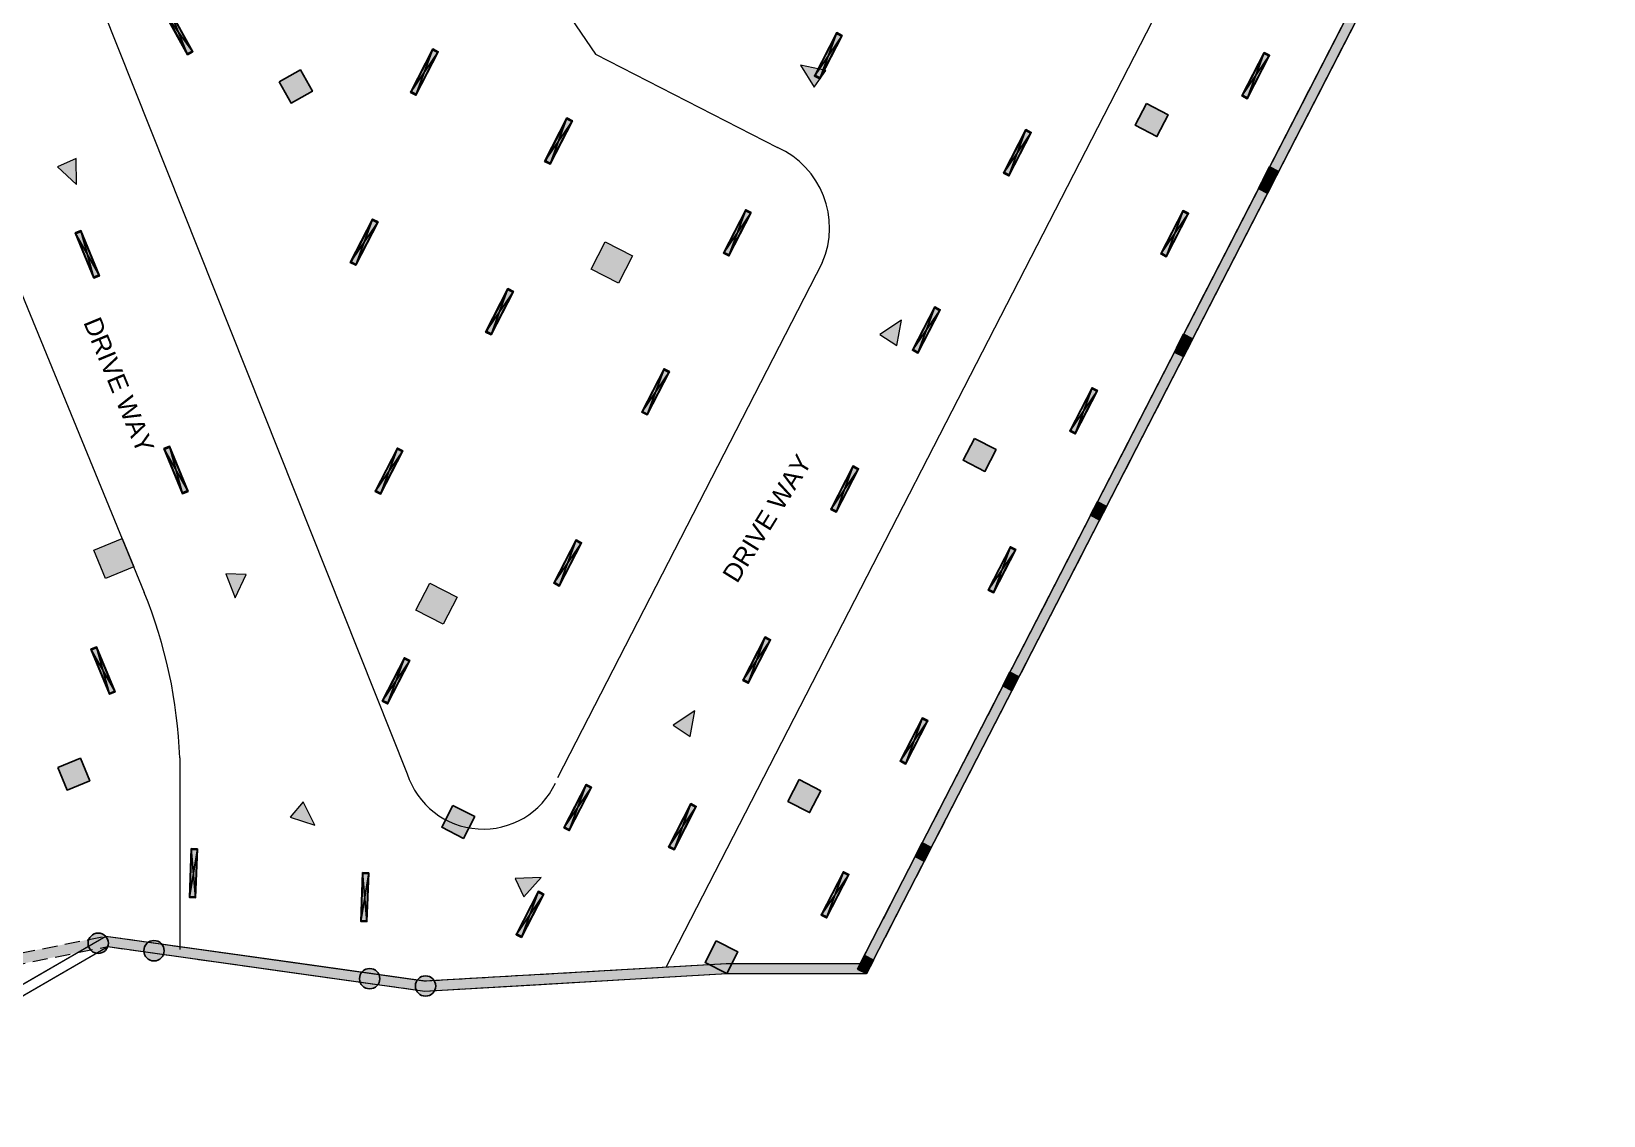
# Model space of a CAD drawing. Header units: inches. Extents: x 1182429 to 1211915, y -922309 to -906718.
# Drawn here: x 1210370 to 1211915, y -912560 to -911495 of the extents above; entities that cross this region are included whole.
import ezdxf

# ---------------------------------------------------------------- set-up
doc = ezdxf.new("R2010")
doc.units = ezdxf.units.IN
doc.header["$LTSCALE"] = 6
doc.linetypes.add('DASHED2', pattern=[0.375, 0.25, -0.125])
for name, color, linetype in [('CELLING', 34, 'Continuous'), ('COLL SIZE', 160, 'Continuous'), ('E-WIRING', 5, 'Continuous')]:
    doc.layers.add(name, color=color, linetype=linetype)
for name, color, linetype, lineweight in [('COL MARK', 210, 'Continuous', 18), ('column', 240, 'Continuous', 25), ('Hatch', 251, 'Continuous', 0), ('v.b', 200, 'Continuous', 5), ('W', 250, 'Continuous', 5), ('wall', 7, 'Continuous', 30), ('wall new', 3, 'Continuous', 25)]:
    doc.layers.add(name, color=color, linetype=linetype, lineweight=lineweight)
doc.styles.add('ARI', font='arial.ttf')
pattern_1 = [(0, (-27.8192783, 2.9401021), (0, 0.001397), [0.001016, -0.000381]), (90, (-27.8192783, 2.9401021), (-0.001397, 0), [0.001016, -0.000381])]

# ---------------------------------------------------------------- blocks, each defined once
blk = doc.blocks.new('sdfdsf')
at = {"lineweight": -3}
blk.add_hatch(color=7, dxfattribs=at).paths.add_polyline_path([(23236.7, 14983.3), (23242.1, 14983.3), (23242.1, 15029.5), (23236.7, 15029.5)])
at = {"layer": 'Hatch'}
h = blk.add_hatch(dxfattribs=at)
h.set_pattern_fill('ANGLE', color=5, scale=0.0002)
h.set_pattern_definition(pattern_1)
h.paths.add_polyline_path([(23236.4, 15029.5), (23242.4, 15029.5), (23242.4, 15030.4), (23236.4, 15030.4)])
h = blk.add_hatch(dxfattribs=at)
h.set_pattern_fill('ANGLE', color=5, scale=0.0002)
h.set_pattern_definition(pattern_1)
h.paths.add_polyline_path([(23236.4, 14983.3), (23242.4, 14983.3), (23242.4, 14982.4), (23236.4, 14982.4)])
for p, q in [((23242.4, 15030.4), (23236.4, 14982.4)), ((23242.4, 14982.4), (23236.4, 15030.4))]:
    blk.add_line(p, q)
at = {"layer": 'CELLING', "color": 5}
for points in [[(23236.4, 14982.4), (23242.4, 14982.4), (23242.4, 15030.4), (23236.4, 15030.4)], [(23242.4, 15029.5), (23236.4, 15029.5), (23236.4, 15030.4), (23242.4, 15030.4)], [(23236.4, 15029.5), (23242.4, 15029.5), (23242.4, 15030.4), (23236.4, 15030.4)], [(23236.7, 14983.3), (23242.1, 14983.3), (23242.1, 15029.5), (23236.7, 15029.5)], [(23236.4, 14983.3), (23242.4, 14983.3), (23242.4, 14982.4), (23236.4, 14982.4)], [(23236.4, 14983.3), (23242.4, 14983.3), (23242.4, 14982.4), (23236.4, 14982.4)]]:
    blk.add_lwpolyline(points, close=True, dxfattribs=at)

msp = doc.modelspace()

# ---------------------------------------------------------------- hatches: boundary and pattern name
at = {"layer": 'COL MARK', "lineweight": 30, "true_color": 0xffc6b3}
h = msp.add_hatch(color=31, dxfattribs=at)
h.dxf.hatch_style = 1
h.paths.add_polyline_path([(1210933.8, -911701.8), (1210960.5, -911715.5), (1210946.7, -911742.2), (1210920.1, -911728.5)])
at = {"layer": 'COL MARK'}
h = msp.add_hatch(color=256, dxfattribs=at)
h.dxf.hatch_style = 1
h.paths.add_polyline_path([(1210933.8, -911701.8), (1210960.5, -911715.5), (1210946.7, -911742.2), (1210920.1, -911728.5)])
at = {"layer": 'COL MARK', "lineweight": 30, "true_color": 0xffc6b3}
h = msp.add_hatch(color=31, dxfattribs=at)
h.dxf.hatch_style = 1
h.paths.add_polyline_path([(1210431.3, -912004.8), (1210459.1, -911993.4), (1210470.5, -912021.2), (1210442.7, -912032.6)])
at = {"layer": 'COL MARK'}
h = msp.add_hatch(color=256, dxfattribs=at)
h.dxf.hatch_style = 1
h.paths.add_polyline_path([(1210431.3, -912004.8), (1210459.1, -911993.4), (1210470.5, -912021.2), (1210442.7, -912032.6)])
at = {"layer": 'COL MARK', "lineweight": 30, "true_color": 0xffc6b3}
h = msp.add_hatch(color=31, dxfattribs=at)
h.dxf.hatch_style = 1
h.paths.add_polyline_path([(1210761.5, -912037.1), (1210788.2, -912050.9), (1210774.5, -912077.5), (1210747.8, -912063.8)])
at = {"layer": 'COL MARK'}
h = msp.add_hatch(color=256, dxfattribs=at)
h.dxf.hatch_style = 1
h.paths.add_polyline_path([(1210761.5, -912037.1), (1210788.2, -912050.9), (1210774.5, -912077.5), (1210747.8, -912063.8)])
at = {"layer": 'COLL SIZE', "ltscale": 100}
h = msp.add_hatch(color=256, dxfattribs=at)
h.dxf.hatch_style = 1
h.paths.add_polyline_path([(1211575.8, -911649.4), (1211582.7, -911636.1), (1211591.6, -911640.6), (1211584.7, -911654)])
at = {"layer": 'COLL SIZE', "lineweight": 25, "ltscale": 100, "true_color": 0xffc6b3}
h = msp.add_hatch(color=31, dxfattribs=at)
h.dxf.hatch_style = 1
h.paths.add_polyline_path([(1211579.9, -911641.4), (1211586.7, -911628.1), (1211595.6, -911632.6), (1211588.8, -911646)])
at = {"layer": 'COLL SIZE', "ltscale": 100}
h = msp.add_hatch(color=256, dxfattribs=at)
h.dxf.hatch_style = 1
h.paths.add_polyline_path([(1211493.3, -911810), (1211500.2, -911796.6), (1211509.1, -911801.2), (1211502.2, -911814.5)])
at = {"layer": 'COLL SIZE', "lineweight": 25, "ltscale": 100, "true_color": 0xffc6b3}
h = msp.add_hatch(color=31, dxfattribs=at)
h.dxf.hatch_style = 1
h.paths.add_polyline_path([(1211495.4, -911806), (1211502.2, -911792.6), (1211511.1, -911797.2), (1211504.3, -911810.5)])
h = msp.add_hatch(color=31, dxfattribs=at)
h.dxf.hatch_style = 1
h.paths.add_polyline_path([(1211410.8, -911970.5), (1211417.7, -911957.2), (1211426.6, -911961.7), (1211419.7, -911975.1)])
at = {"layer": 'COLL SIZE', "ltscale": 100}
h = msp.add_hatch(color=256, dxfattribs=at)
h.dxf.hatch_style = 1
h.paths.add_polyline_path([(1211410.8, -911970.5), (1211417.7, -911957.2), (1211426.6, -911961.7), (1211419.7, -911975.1)])
at = {"layer": 'COLL SIZE', "lineweight": 25, "ltscale": 100, "true_color": 0xffc6b3}
h = msp.add_hatch(color=31, dxfattribs=at)
h.dxf.hatch_style = 1
h.paths.add_polyline_path([(1211324.6, -912138.2), (1211331.5, -912124.8), (1211340.4, -912129.4), (1211333.5, -912142.7)])
at = {"layer": 'COLL SIZE', "ltscale": 100}
h = msp.add_hatch(color=256, dxfattribs=at)
h.dxf.hatch_style = 1
h.paths.add_polyline_path([(1211324.7, -912138.2), (1211331.5, -912124.8), (1211340.4, -912129.4), (1211333.5, -912142.7)])
at = {"layer": 'COLL SIZE', "lineweight": 25, "ltscale": 100, "true_color": 0xffc6b3}
h = msp.add_hatch(color=31, dxfattribs=at)
h.dxf.hatch_style = 1
h.paths.add_polyline_path([(1211238.5, -912305.8), (1211245.4, -912292.5), (1211254.2, -912297), (1211247.4, -912310.4)])
at = {"layer": 'COLL SIZE', "ltscale": 100}
h = msp.add_hatch(color=256, dxfattribs=at)
h.dxf.hatch_style = 1
h.paths.add_polyline_path([(1211238.5, -912305.8), (1211245.4, -912292.5), (1211254.2, -912297), (1211247.4, -912310.4)])
at = {"layer": 'COLL SIZE', "lineweight": 25, "ltscale": 100, "true_color": 0xffc6b3}
h = msp.add_hatch(color=31, dxfattribs=at)
h.dxf.hatch_style = 1
h.paths.add_polyline_path([(1211181.7, -912416.4), (1211188.5, -912403), (1211197.4, -912407.6), (1211190.6, -912420.9)])
at = {"layer": 'COLL SIZE', "ltscale": 100}
h = msp.add_hatch(color=256, dxfattribs=at)
h.dxf.hatch_style = 1
h.paths.add_polyline_path([(1211181.7, -912416.4), (1211188.5, -912403), (1211197.4, -912407.6), (1211190.6, -912420.9)])
at = {"layer": 'column', "ltscale": 10, "true_color": 0xffc6b3}
h = msp.add_hatch(color=31, dxfattribs=at)
h.dxf.hatch_style = 1
h.paths.add_polyline_path([(1210613.3, -911544.3), (1210634.3, -911532.7), (1210646, -911553.7), (1210625, -911565.3)])
at = {"layer": 'column', "ltscale": 10}
h = msp.add_hatch(color=256, dxfattribs=at)
h.dxf.hatch_style = 1
h.paths.add_polyline_path([(1210613.3, -911544.3), (1210634.3, -911532.7), (1210646, -911553.7), (1210625, -911565.3)])
at = {"layer": 'column', "ltscale": 10, "true_color": 0xffc6b3}
h = msp.add_hatch(color=31, dxfattribs=at)
h.dxf.hatch_style = 1
h.paths.add_polyline_path([(1211465.7, -911565.9), (1211487, -911576.8), (1211476.1, -911598.2), (1211454.7, -911587.2)])
at = {"layer": 'column', "ltscale": 10}
h = msp.add_hatch(color=256, dxfattribs=at)
h.dxf.hatch_style = 1
h.paths.add_polyline_path([(1211465.7, -911565.9), (1211487, -911576.8), (1211476.1, -911598.2), (1211454.7, -911587.2)])
at = {"layer": 'column', "ltscale": 10, "true_color": 0xffc6b3}
h = msp.add_hatch(color=31, dxfattribs=at)
h.dxf.hatch_style = 1
h.paths.add_polyline_path([(1211296.6, -911895), (1211317.9, -911905.9), (1211307, -911927.3), (1211285.6, -911916.3)])
at = {"layer": 'column', "ltscale": 10}
h = msp.add_hatch(color=256, dxfattribs=at)
h.dxf.hatch_style = 1
h.paths.add_polyline_path([(1211296.6, -911895), (1211317.9, -911905.9), (1211307, -911927.3), (1211285.6, -911916.3)])
at = {"layer": 'column', "ltscale": 10, "true_color": 0xffc6b3}
h = msp.add_hatch(color=31, dxfattribs=at)
h.dxf.hatch_style = 1
h.paths.add_polyline_path([(1210395.8, -912218.3), (1210418, -912209.2), (1210427.1, -912231.4), (1210404.9, -912240.5)])
at = {"layer": 'column', "ltscale": 10}
h = msp.add_hatch(color=256, dxfattribs=at)
h.dxf.hatch_style = 1
h.paths.add_polyline_path([(1210395.8, -912218.3), (1210418, -912209.2), (1210427.1, -912231.4), (1210404.9, -912240.5)])
at = {"layer": 'column', "ltscale": 10, "true_color": 0xffc6b3}
h = msp.add_hatch(color=31, dxfattribs=at)
h.dxf.hatch_style = 1
h.paths.add_polyline_path([(1211124.3, -912230.3), (1211145.7, -912241.3), (1211134.7, -912262.6), (1211113.4, -912251.6)])
at = {"layer": 'column', "ltscale": 10}
h = msp.add_hatch(color=256, dxfattribs=at)
h.dxf.hatch_style = 1
h.paths.add_polyline_path([(1211124.3, -912230.3), (1211145.7, -912241.3), (1211134.7, -912262.6), (1211113.4, -912251.6)])
at = {"layer": 'column', "ltscale": 10, "true_color": 0xffc6b3}
h = msp.add_hatch(color=31, dxfattribs=at)
h.dxf.hatch_style = 1
h.paths.add_polyline_path([(1210784.1, -912255.6), (1210805.5, -912266.6), (1210794.5, -912288), (1210773.2, -912277)])
at = {"layer": 'column', "ltscale": 10}
h = msp.add_hatch(color=256, dxfattribs=at)
h.dxf.hatch_style = 1
h.paths.add_polyline_path([(1210784.1, -912255.6), (1210805.5, -912266.6), (1210794.5, -912288), (1210773.2, -912277)])
at = {"layer": 'column', "ltscale": 10, "true_color": 0xffc6b3}
h = msp.add_hatch(color=31, dxfattribs=at)
h.dxf.hatch_style = 1
edge = h.paths.add_edge_path()
edge.add_arc((1210435.5, -912391.1), 10, 0, 360)
h = msp.add_hatch(color=31, dxfattribs=at)
h.dxf.hatch_style = 1
edge = h.paths.add_edge_path()
edge.add_arc((1210435.5, -912391.1), 10, 0, 360)
at = {"layer": 'column', "ltscale": 10}
h = msp.add_hatch(color=256, dxfattribs=at)
h.dxf.hatch_style = 1
edge = h.paths.add_edge_path()
edge.add_arc((1210435.5, -912391.1), 10, 0, 360)
h = msp.add_hatch(color=256, dxfattribs=at)
h.dxf.hatch_style = 1
edge = h.paths.add_edge_path()
edge.add_arc((1210435.5, -912391.1), 10, 0, 360)
at = {"layer": 'column', "ltscale": 10, "true_color": 0xffc6b3}
h = msp.add_hatch(color=31, dxfattribs=at)
h.dxf.hatch_style = 1
edge = h.paths.add_edge_path()
edge.add_arc((1210490.3, -912398.4), 10, 0, 360)
h = msp.add_hatch(color=31, dxfattribs=at)
h.dxf.hatch_style = 1
edge = h.paths.add_edge_path()
edge.add_arc((1210490.3, -912398.4), 10, 0, 360)
at = {"layer": 'column', "ltscale": 10}
h = msp.add_hatch(color=256, dxfattribs=at)
h.dxf.hatch_style = 1
edge = h.paths.add_edge_path()
edge.add_arc((1210490.3, -912398.4), 10, 0, 360)
h = msp.add_hatch(color=256, dxfattribs=at)
h.dxf.hatch_style = 1
edge = h.paths.add_edge_path()
edge.add_arc((1210490.3, -912398.4), 10, 0, 360)
at = {"layer": 'column', "ltscale": 10, "true_color": 0xffc6b3}
h = msp.add_hatch(color=31, dxfattribs=at)
h.dxf.hatch_style = 1
h.paths.add_polyline_path([(1211043, -912388.6), (1211064.3, -912399.6), (1211053.4, -912420.9), (1211032, -912410)])
at = {"layer": 'column', "ltscale": 10}
h = msp.add_hatch(color=256, dxfattribs=at)
h.dxf.hatch_style = 1
h.paths.add_polyline_path([(1211043, -912388.6), (1211064.3, -912399.6), (1211053.4, -912420.9), (1211032, -912410)])
at = {"layer": 'column', "ltscale": 10, "true_color": 0xffc6b3}
h = msp.add_hatch(color=31, dxfattribs=at)
h.dxf.hatch_style = 1
edge = h.paths.add_edge_path()
edge.add_arc((1210702.3, -912425.9), 10, 0, 360)
h = msp.add_hatch(color=31, dxfattribs=at)
h.dxf.hatch_style = 1
edge = h.paths.add_edge_path()
edge.add_arc((1210702.3, -912425.9), 10, 0, 360)
at = {"layer": 'column', "ltscale": 10}
h = msp.add_hatch(color=256, dxfattribs=at)
h.dxf.hatch_style = 1
edge = h.paths.add_edge_path()
edge.add_arc((1210702.3, -912425.9), 10, 0, 360)
h = msp.add_hatch(color=256, dxfattribs=at)
h.dxf.hatch_style = 1
edge = h.paths.add_edge_path()
edge.add_arc((1210702.3, -912425.9), 10, 0, 360)
at = {"layer": 'column', "ltscale": 10, "true_color": 0xffc6b3}
h = msp.add_hatch(color=31, dxfattribs=at)
h.dxf.hatch_style = 1
edge = h.paths.add_edge_path()
edge.add_arc((1210757.2, -912433.1), 10, 0, 360)
h = msp.add_hatch(color=31, dxfattribs=at)
h.dxf.hatch_style = 1
edge = h.paths.add_edge_path()
edge.add_arc((1210757.2, -912433.1), 10, 0, 360)
at = {"layer": 'column', "ltscale": 10}
h = msp.add_hatch(color=256, dxfattribs=at)
h.dxf.hatch_style = 1
edge = h.paths.add_edge_path()
edge.add_arc((1210757.2, -912433.1), 10, 0, 360)
h = msp.add_hatch(color=256, dxfattribs=at)
h.dxf.hatch_style = 1
edge = h.paths.add_edge_path()
edge.add_arc((1210757.2, -912433.1), 10, 0, 360)
at = {"layer": 'W', "ltscale": 10}
h = msp.add_hatch(color=256, dxfattribs=at)
h.dxf.hatch_style = 1
h.paths.add_polyline_path([(1211150.6, -911533.2), (1211125.6, -911528), (1211139.2, -911549.6)])
h = msp.add_hatch(color=256, dxfattribs=at)
h.dxf.hatch_style = 1
h.paths.add_polyline_path([(1210395.5, -911627.9), (1210414, -911645.4), (1210413.8, -911619.9)])
h = msp.add_hatch(color=256, dxfattribs=at)
h.dxf.hatch_style = 1
h.paths.add_polyline_path([(1211220.4, -911803.7), (1211224.9, -911778.6), (1211203.7, -911792.8)])
h = msp.add_hatch(color=256, dxfattribs=at)
h.dxf.hatch_style = 1
h.paths.add_polyline_path([(1210560.9, -912028), (1210570.2, -912051.7), (1210580.9, -912028.6)])
h = msp.add_hatch(color=256, dxfattribs=at)
h.dxf.hatch_style = 1
h.paths.add_polyline_path([(1211017.4, -912187.8), (1211021.9, -912162.6), (1211000.7, -912176.8)])
h = msp.add_hatch(color=256, dxfattribs=at)
h.dxf.hatch_style = 1
h.paths.add_polyline_path([(1210624.1, -912267.3), (1210648.5, -912274.9), (1210637, -912252.1)])
h = msp.add_hatch(color=256, dxfattribs=at)
h.dxf.hatch_style = 1
h.paths.add_polyline_path([(1210853.8, -912345.5), (1210870.7, -912326.3), (1210845.2, -912327.5)])
at = {"layer": 'wall new', "lineweight": 9, "ltscale": 6, "true_color": 0xffc6b3}
h = msp.add_hatch(dxfattribs=at)
h.set_pattern_fill('AR-CONC', color=31, scale=0.06)
h.set_pattern_definition([(50, (89429.78, -9755.465), (10.93108014, -0.95634513), [1.143, -12.573]), (355, (89429.78, -9755.465), (-2.114605285, 11.46341071), [0.9144, -10.05843505]), (100.4514447, (89430.691, -9755.545), (8.816474825, 10.507065115), [0.97140053, -10.68541468]), (46.1842, (89429.78, -9752.417), (16.26474245, -2.52253968), [1.7145, -18.8595]), (96.6355576, (89431.136, -9752.627), (14.24424804, 14.84556748), [1.45710139, -16.02813649]), (351.1841512, (89429.78, -9752.417), (14.24424804, 14.84556748), [1.37159802, -15.08758392]), (21, (89431.304, -9753.179), (9.096863476, -6.13591189), [1.143, -12.573]), (326, (89431.304, -9753.179), (3.7081217, 11.05127797), [0.9144, -10.0584]), (71.451445, (89432.062, -9753.69), (12.80498516, 4.91536613), [0.97140053, -10.68539626]), (37.5, (89429.78, -9755.465), (0.185316195, 5.073302332), [0, -9.93648, 0, -10.2108, 0, -10.0965]), (7.5, (89429.78, -9755.465), (4.00917975, 6.01083449), [0, -5.82168, 0, -9.70788, 0, -3.8481]), (327.5, (89426.3816, -9755.465), (8.13543571, -0.34372464), [0, -3.81, 0, -11.8872, 0, -15.7734]), (317.5, (89424.8576, -9755.465), (8.887750883, 1.525589462), [0, -4.953, 0, -7.89432, 0, -11.2014])])
h.paths.add_polyline_path([(1210625.4, -912419.7), (1210756.5, -912438.1), (1210865.2, -912431.8), (1210979.9, -912425.2), (1211053.4, -912420.9), (1211190.6, -912420.9), (1211915, -911011.2), (1210784.5, -909888.5), (1210131.8, -910156), (1210191, -910299.5), (1209102.9, -910745), (1209828.2, -912517), (1210145.3, -912454), (1210444.9, -912394.4)])
h.paths.add_polyline_path([(1210626.8, -912409.8), (1210756.9, -912428), (1210864.7, -912421.8), (1210979.3, -912415.2), (1211053.1, -912410.9), (1211184.5, -912410.9), (1211902.8, -911013.1), (1210782.1, -909900.3), (1210144.9, -910161.5), (1210204.1, -910305), (1209115.9, -910750.4), (1209835.2, -912507.8), (1210142.9, -912443.8), (1210442.9, -912384.1)], flags=16)

# ---------------------------------------------------------------- linework, layer by layer
at = {"layer": 'COL MARK', "color": 31, "true_color": 0xffc6b3, "elevation": 44665.7}
for points in [[(1210933.8, -911701.8), (1210960.5, -911715.5), (1210946.7, -911742.2), (1210920.1, -911728.5)], [(1210431.3, -912004.8), (1210459.1, -911993.4), (1210470.5, -912021.2), (1210442.7, -912032.6)], [(1210761.5, -912037.1), (1210788.2, -912050.9), (1210774.5, -912077.5), (1210747.8, -912063.8)]]:
    msp.add_lwpolyline(points, close=True, dxfattribs=at)
at = {"layer": 'COL MARK', "elevation": 44665.7}
for points in [[(1210933.8, -911701.8), (1210960.5, -911715.5), (1210946.7, -911742.2), (1210920.1, -911728.5)], [(1210431.3, -912004.8), (1210459.1, -911993.4), (1210470.5, -912021.2), (1210442.7, -912032.6)], [(1210761.5, -912037.1), (1210788.2, -912050.9), (1210774.5, -912077.5), (1210747.8, -912063.8)]]:
    msp.add_lwpolyline(points, close=True, dxfattribs=at)
at = {"layer": 'COLL SIZE', "ltscale": 100}
for points, elevation in [([(1211575.8, -911649.4), (1211582.7, -911636.1), (1211591.6, -911640.6), (1211584.7, -911654), (1211575.8, -911649.4)], 44665.7), ([(1211493.3, -911810), (1211500.2, -911796.6), (1211509.1, -911801.2), (1211502.2, -911814.5), (1211493.3, -911810)], 44665.7), ([(1211410.8, -911970.5), (1211417.7, -911957.2), (1211426.6, -911961.7), (1211419.7, -911975.1), (1211410.8, -911970.5)], 44665.7), ([(1211324.7, -912138.2), (1211331.5, -912124.8), (1211340.4, -912129.4), (1211333.5, -912142.7), (1211324.7, -912138.2)], 44665.7), ([(1211238.5, -912305.8), (1211245.4, -912292.5), (1211254.2, -912297), (1211247.4, -912310.4), (1211238.5, -912305.8)], 44665.7), ([(1211181.7, -912416.4), (1211188.5, -912403), (1211197.4, -912407.6), (1211190.6, -912420.9), (1211181.7, -912416.4)], 40696.6)]:
    msp.add_lwpolyline(points, dxfattribs=dict(at, elevation=elevation))
at = {"layer": 'COLL SIZE', "color": 31, "lineweight": 25, "ltscale": 100, "true_color": 0xffc6b3}
for points, elevation in [([(1211579.9, -911641.4), (1211586.7, -911628.1), (1211595.6, -911632.6), (1211588.8, -911646), (1211579.9, -911641.4)], 44665.7), ([(1211495.4, -911806), (1211502.2, -911792.6), (1211511.1, -911797.2), (1211504.3, -911810.5), (1211495.4, -911806)], 40696.6), ([(1211410.8, -911970.5), (1211417.7, -911957.2), (1211426.6, -911961.7), (1211419.7, -911975.1), (1211410.8, -911970.5)], 44665.7), ([(1211324.6, -912138.2), (1211331.5, -912124.8), (1211340.4, -912129.4), (1211333.5, -912142.7), (1211324.6, -912138.2)], 48400.1), ([(1211238.5, -912305.8), (1211245.4, -912292.5), (1211254.2, -912297), (1211247.4, -912310.4), (1211238.5, -912305.8)], 44665.7), ([(1211181.7, -912416.4), (1211188.5, -912403), (1211197.4, -912407.6), (1211190.6, -912420.9), (1211181.7, -912416.4)], 40696.6)]:
    msp.add_lwpolyline(points, dxfattribs=dict(at, elevation=elevation))
at = {"layer": 'column', "color": 31, "ltscale": 10, "true_color": 0xffc6b3}
for points, elevation in [([(1210613.3, -911544.3), (1210634.3, -911532.7), (1210646, -911553.7), (1210625, -911565.3), (1210613.3, -911544.3)], 44665.7), ([(1211465.7, -911565.9), (1211487, -911576.8), (1211476.1, -911598.2), (1211454.7, -911587.2), (1211465.7, -911565.9)], 44665.7), ([(1211296.6, -911895), (1211317.9, -911905.9), (1211307, -911927.3), (1211285.6, -911916.3), (1211296.6, -911895)], 44665.7), ([(1210395.8, -912218.3), (1210418, -912209.2), (1210427.1, -912231.4), (1210404.9, -912240.5), (1210395.8, -912218.3)], 44665.7), ([(1211124.3, -912230.3), (1211145.7, -912241.3), (1211134.7, -912262.6), (1211113.4, -912251.6), (1211124.3, -912230.3)], 44665.7), ([(1210784.1, -912255.6), (1210805.5, -912266.6), (1210794.5, -912288), (1210773.2, -912277), (1210784.1, -912255.6)], 44665.7), ([(1211043, -912388.6), (1211064.3, -912399.6), (1211053.4, -912420.9), (1211032, -912410), (1211043, -912388.6)], 40696.6)]:
    msp.add_lwpolyline(points, dxfattribs=dict(at, elevation=elevation))
at = {"layer": 'column', "ltscale": 10}
for points, elevation in [([(1210613.3, -911544.3), (1210634.3, -911532.7), (1210646, -911553.7), (1210625, -911565.3), (1210613.3, -911544.3)], 44665.7), ([(1211465.7, -911565.9), (1211487, -911576.8), (1211476.1, -911598.2), (1211454.7, -911587.2), (1211465.7, -911565.9)], 44665.7), ([(1211296.6, -911895), (1211317.9, -911905.9), (1211307, -911927.3), (1211285.6, -911916.3), (1211296.6, -911895)], 44665.7), ([(1210395.8, -912218.3), (1210418, -912209.2), (1210427.1, -912231.4), (1210404.9, -912240.5), (1210395.8, -912218.3)], 44665.7), ([(1211124.3, -912230.3), (1211145.7, -912241.3), (1211134.7, -912262.6), (1211113.4, -912251.6), (1211124.3, -912230.3)], 44665.7), ([(1210784.1, -912255.6), (1210805.5, -912266.6), (1210794.5, -912288), (1210773.2, -912277), (1210784.1, -912255.6)], 44665.7), ([(1211043, -912388.6), (1211064.3, -912399.6), (1211053.4, -912420.9), (1211032, -912410), (1211043, -912388.6)], 40696.6)]:
    msp.add_lwpolyline(points, dxfattribs=dict(at, elevation=elevation))
at = {"layer": 'column', "color": 31, "ltscale": 10, "true_color": 0xffc6b3}
for centre in [(1210435.5, -912391.1, 48634.8), (1210435.5, -912391.1, 44665.7), (1210490.3, -912398.4, 48634.8), (1210490.3, -912398.4, 44665.7), (1210702.3, -912425.9, 48634.8), (1210702.3, -912425.9, 44665.7), (1210757.2, -912433.1, 48634.8), (1210757.2, -912433.1, 44665.7)]:
    msp.add_circle(centre, 10, dxfattribs=at)
at = {"layer": 'column', "ltscale": 10}
for centre in [(1210435.5, -912391.1, 48634.8), (1210435.5, -912391.1, 44665.7), (1210490.3, -912398.4, 48634.8), (1210490.3, -912398.4, 44665.7), (1210702.3, -912425.9, 48634.8), (1210702.3, -912425.9, 44665.7), (1210757.2, -912433.1, 48634.8), (1210757.2, -912433.1, 44665.7)]:
    msp.add_circle(centre, 10, dxfattribs=at)
at = {"layer": 'v.b', "color": 31, "linetype": 'DASHED2', "ltscale": 10, "true_color": 0xffc6b3}
for p, q in [((1211902.8, -911013.1, 40579.8), (1211184.5, -912410.9, 40696.6)), ((1211915, -911011.2, 40579.2), (1211190.6, -912420.9, 40696.6)), ((1210137.9, -912444.8, 43606.4), (1210442.9, -912384.1, 46588.2)), ((1210442.9, -912384.1, 46588.2), (1210757.9, -912428.2, 48634.8)), ((1210150.4, -912453, 43708.2), (1210444.9, -912394.4, 46568.4)), ((1210444.9, -912394.4, 46568.4), (1210756.5, -912438.1, 48634.8)), ((1210755.9, -912428.1, 48634.8), (1211052.8, -912411, 40696.6)), ((1211053.4, -912410.9, 40696.6), (1211184.5, -912410.9, 40696.6)), ((1210756.5, -912438.1, 48634.8), (1211053.4, -912420.9, 40696.6)), ((1211053.4, -912420.9, 40696.6), (1211190.6, -912420.9, 40696.6))]:
    msp.add_line(p, q, dxfattribs=at)
at = {"layer": 'W', "ltscale": 10}
for p, q in [((1211902.8, -911013.1, 40579.8), (1211184.5, -912410.9, 40696.6)), ((1211915, -911011.2, 40579.2), (1211190.6, -912420.9, 40696.6)), ((1210155.9, -912550.1, 44685.2), (1210442.9, -912384.1, 46588.2)), ((1210442.9, -912384.1, 46588.2), (1210757.9, -912428.2, 48634.8)), ((1210158, -912560.4, 44665.7), (1210444.9, -912394.4, 46568.4)), ((1210444.9, -912394.4, 46568.4), (1210756.5, -912438.1, 48634.8)), ((1210755.9, -912428.1, 48634.8), (1211052.8, -912411, 40696.6)), ((1211053.4, -912410.9, 40696.6), (1211184.5, -912410.9, 40696.6)), ((1210756.5, -912438.1, 48634.8), (1211053.4, -912420.9, 40696.6)), ((1211053.4, -912420.9, 40696.6), (1211190.6, -912420.9, 40696.6))]:
    msp.add_line(p, q, dxfattribs=at)
at = {"layer": 'W', "color": 1, "ltscale": 10}
for p, q in [((1210758.1, -911271.6, 44933.7), (1210924.1, -911517.3, 45818.2)), ((1211510.9, -911408.1, 48634.8), (1210993.8, -912414.4, 42272.8)), ((1210439.5, -911472.2, 44665.7), (1210739, -912224.5, 44343.3)), ((1210924.1, -911517.3, 45818.2), (1211103, -911609, 44759.6)), ((1210276.1, -911548.1, 44665.7), (1210480.8, -912046.3, 44665.7)), ((1211147.1, -911722.2, 44759.6), (1210887, -912228.5, 43136.7)), ((1210515.7, -912208.8, 44665.7), (1210515.7, -912397.3, 44665.7))]:
    msp.add_line(p, q, dxfattribs=at)
at = {"layer": 'W', "ltscale": 10}
for points, elevation in [([(1210625.4, -912419.7), (1210756.5, -912438.1), (1210865.2, -912431.8), (1210979.9, -912425.2), (1211053.4, -912420.9), (1211190.6, -912420.9), (1211915, -911011.2), (1210784.5, -909888.5), (1210131.8, -910156), (1210191, -910299.5), (1209102.9, -910745), (1209828.2, -912517), (1210158, -912560.4), (1210444.9, -912394.4), (1210625.4, -912419.7)], 47765.2), ([(1211150.6, -911533.2), (1211125.6, -911528), (1211139.2, -911549.6), (1211150.6, -911533.2)], 44750.3), ([(1210395.5, -911627.9), (1210414, -911645.4), (1210413.8, -911619.9), (1210395.5, -911627.9)], 44665.7), ([(1211220.4, -911803.7), (1211224.9, -911778.6), (1211203.7, -911792.8), (1211220.4, -911803.7)], 44750.3), ([(1210560.9, -912028), (1210570.2, -912051.7), (1210580.9, -912028.6), (1210560.9, -912028)], 44750.3), ([(1211017.4, -912187.8), (1211021.9, -912162.6), (1211000.7, -912176.8), (1211017.4, -912187.8)], 41354), ([(1210624.1, -912267.3), (1210648.5, -912274.9), (1210637, -912252.1), (1210624.1, -912267.3)], 44750.3), ([(1210853.8, -912345.5), (1210870.7, -912326.3), (1210845.2, -912327.5), (1210853.8, -912345.5)], 44750.3)]:
    msp.add_lwpolyline(points, dxfattribs=dict(at, elevation=elevation))
at = {"layer": 'W', "ltscale": 10, "elevation": 47765.2}
msp.add_lwpolyline([(1210626.8, -912409.8), (1210756.9, -912428), (1210864.7, -912421.8), (1210979.3, -912415.2), (1211053.1, -912410.9), (1211184.5, -912410.9), (1211902.8, -911013.1), (1210782.1, -909900.3), (1210144.9, -910161.5), (1210204.1, -910305), (1209115.9, -910750.4), (1209835.2, -912507.8), (1210155.9, -912550.1), (1210442.9, -912384.1)], close=True, dxfattribs=at)
at = {"layer": 'W', "color": 1, "ltscale": 10}
for centre, radius, start, end in [((1211067.8, -911687.9, 44759.6), 86.5, 336.6261, 65.9842), ((1210035.6, -912226.9, 44665.7), 480.4, 2.1632, 22.089), ((1210813.8, -912200.4, 43653.1), 78.5, 197.8681, 334.8195)]:
    msp.add_arc(centre, radius, start, end, dxfattribs=at)

# ---------------------------------------------------------------- block references
at = {"layer": 'E-WIRING', "xscale": -1}
for p, rotation in [((1238115, -913357.5, 44717.6), 28.99194803124319), ((1224966.4, -935486.5, 55830.2), 332.8078253843603), ((1224569.5, -935502.6, 55830.2), 332.8078253843603), ((1225386.6, -935506.1, 55830.2), 332.8078253843603), ((1224701.3, -935570.4, 55830.2), 332.8078253843603), ((1225152.3, -935581.9, 55830.2), 332.8078253843603), ((1224877, -935660.6, 55830.2), 332.8078253843603), ((1225306.9, -935661.4, 55830.2), 332.8078253843603), ((1224510.3, -935669.8, 55830.2), 332.8078253843603), ((1237624.1, -916760.1, 45064.2), 22.34151359089078), ((1224643.3, -935738.1, 55830.2), 332.8078253843603), ((1225062.8, -935756.1, 55830.2), 332.8078253843603), ((1224796.7, -935816.9, 55830.2), 332.8078253843603), ((1225217.4, -935835.5, 55830.2), 332.8078253843603), ((1237711.2, -916972, 45064.2), 22.34151359089078), ((1224534.6, -935894.8, 55830.2), 332.8078253843603), ((1224982.5, -935912.4, 55830.2), 332.8078253843603), ((1224710.3, -935985.1, 55830.2), 332.8078253843603), ((1225137.1, -935991.8, 55830.2), 332.8078253843603), ((1224896.1, -936080.5, 55830.2), 332.8078253843603), ((1237639.4, -917169.1, 44665.7), 22.34151359089078), ((1224541.6, -936100.9, 55830.2), 332.8078253843603), ((1225050.7, -936160, 55830.2), 332.8078253843603), ((1224720.2, -936225.4, -3870079.9), 332.8078253843603), ((1224823.1, -936244.3, -5209012.3), 332.8078253843603), ((1224973, -936311.2, 55830.2), 332.8078253843603), ((1224673.2, -936330.4, -3866026.2), 332.8078253843603)]:
    msp.add_blockref('sdfdsf', p, dxfattribs=dict(at, rotation=rotation))
at = {"layer": 'E-WIRING', "extrusion": (0.000104893, 0.000394867, 1), "xscale": -1, "rotation": 357.8397645071883}
for p in [(1233182, -928210, 40520), (1233350, -928235.1, 44432.7)]:
    msp.add_blockref('sdfdsf', p, dxfattribs=at)

# ---------------------------------------------------------------- texts
at = {"layer": 'wall', "style": 'ARI'}
for rotation, p in [(292.4406, (1210420.6, -911780.7, 34889.1)), (58.2593, (1211063.4, -912038.2, 36915.2))]:
    msp.add_text('DRIVE WAY', height=18, rotation=rotation, dxfattribs=at).set_placement(p)

doc.saveas('drawing.dxf')
